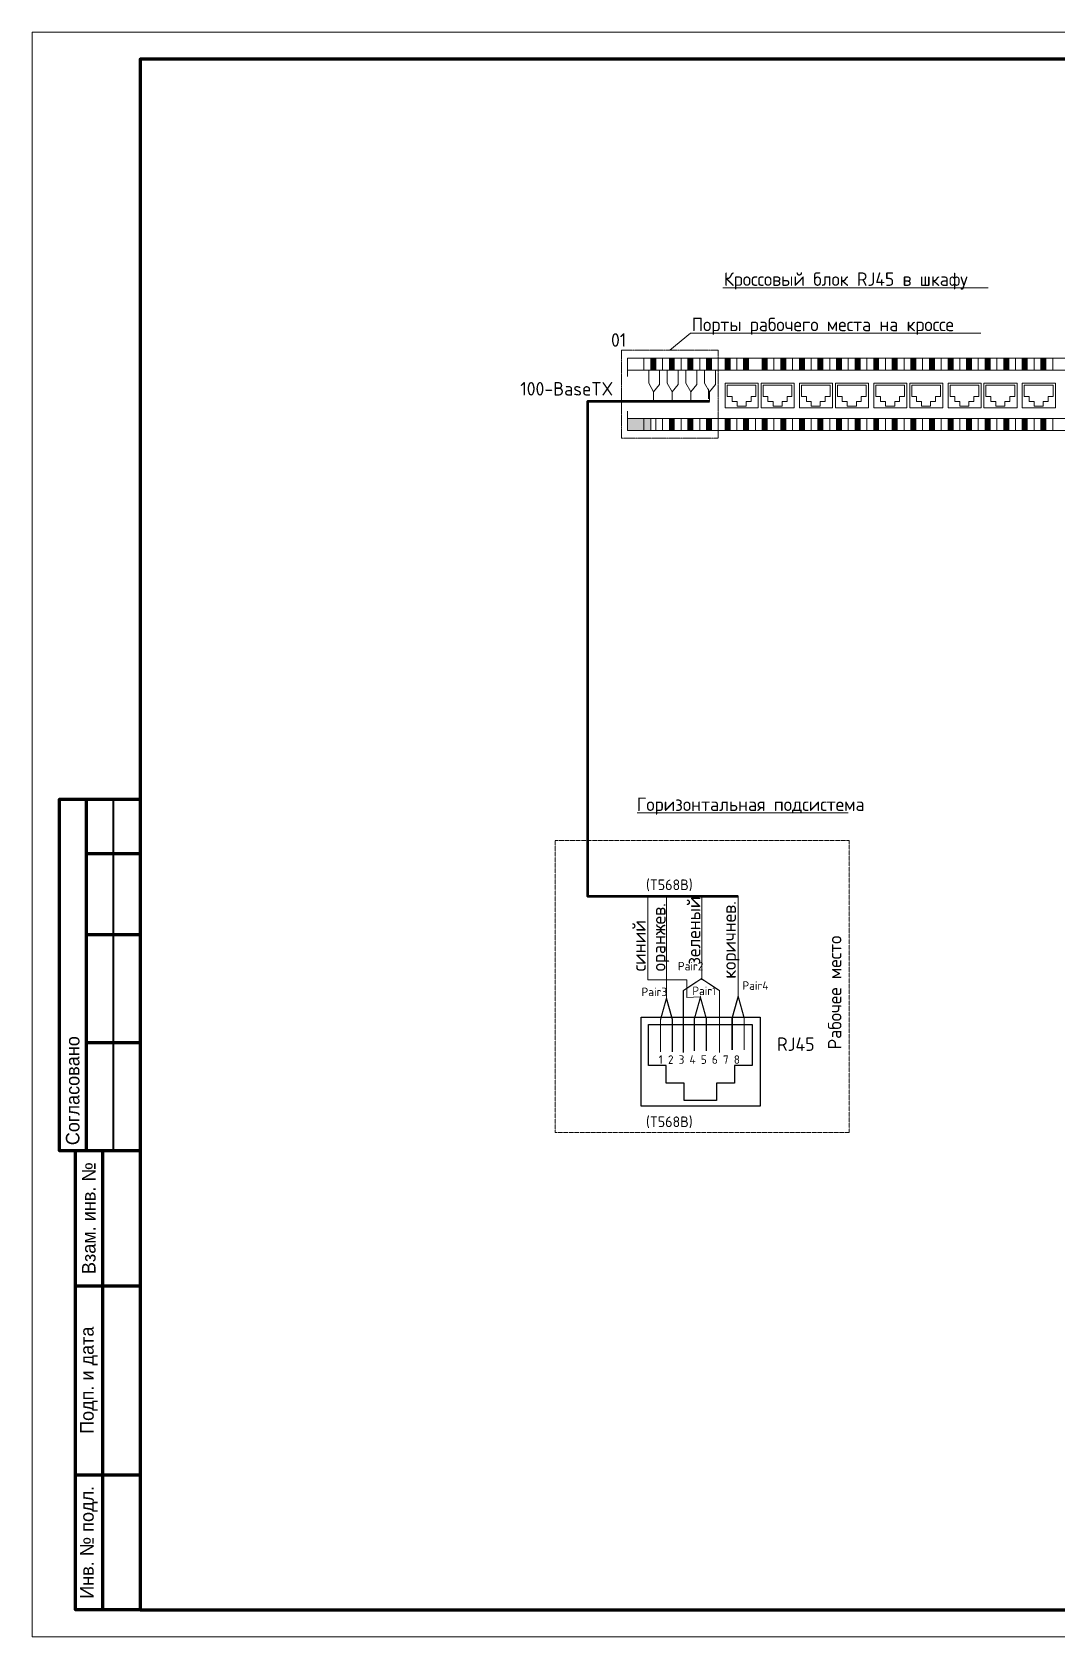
# Model space of a CAD drawing. Header units: millimetres. Extents: x -695119 to 412940, y -249585 to 622758.
# Drawn here: x -541640 to -522684, y 65372 to 95072 of the extents above; entities that cross this region are included whole.
import ezdxf
from ezdxf.enums import TextEntityAlignment as Align

# ---------------------------------------------------------------- set-up
doc = ezdxf.new("R2010")
doc.units = ezdxf.units.MM
doc.linetypes.add('PDF_IMPORT', pattern=[1, 0.8, -0.2])
doc.layers.add('__ФОРМАТ', color=7, linetype='Continuous', lineweight=40)
for name, color, linetype in [('PDF _CKC', 7, 'Continuous'), ('PDF _Оформление-Надписи', 7, 'Continuous'), ('PDF _Текст', 7, 'Continuous')]:
    doc.layers.add(name, color=color, linetype=linetype)
doc.layers.add('Границы листа', color=7, linetype='Continuous', lineweight=0, plot=False)
doc.styles.add('GOST-2.304_Type-B_italic', font='')
doc.styles.add('Mipgost_5', font='', dxfattribs={"height": 250})
doc.styles.get("Standard").update_dxf_attribs({"font": ''})
doc.styles.get('GOST-2.304_Type-B_italic').set_extended_font_data('GOST type B')
doc.styles.get('Mipgost_5').set_extended_font_data('Mipgost')
doc.styles.get('Standard').set_extended_font_data('GOST type B')

# ---------------------------------------------------------------- blocks, each defined once
blk = doc.blocks.new('*U12')
for p, q in [((5, 155), (5, 90)), ((15, 155), (15, 90))]:
    blk.add_line(p, q)
at = {"lineweight": -2}
for p, q in [((10, 155), (10, 90)), ((10, 145), (20, 145)), ((10, 130), (20, 130)), ((10, 110), (20, 110)), ((13, 90), (13, 5)), ((8, 65), (20, 65)), ((8, 30), (20, 30))]:
    blk.add_line(p, q, dxfattribs=at)
blk.add_lwpolyline([(20, 5), (415, 5), (415, 292), (20, 292)], close=True, dxfattribs=at)
for points in [[(20, 155), (5, 155), (5, 90), (8, 90)], [(20, 5), (8, 5), (8, 90), (20, 90)]]:
    blk.add_lwpolyline(points, dxfattribs=at)
at = {"layer": 'Границы листа'}
blk.add_lwpolyline([(420, 0), (0, 0), (0, 297), (420, 297)], close=True, dxfattribs=at)
at = {"lineweight": 30, "style": 'Mipgost_5'}
blk.add_text('Согласовано', height=2.5, rotation=90, dxfattribs=at).set_placement((7.5, 91), align=Align.MIDDLE_LEFT)
for s, p in [('Взам. инв. №', (10.5, 77.5)), ('Подп. и дата', (10.5, 47.5)), ('Инв. № подл.', (10.5, 17.5))]:
    blk.add_text(s, height=2.5, rotation=90, dxfattribs=at).set_placement(p, align=Align.MIDDLE)
at = {"lineweight": 13, "oblique": 10, "flags": 8}
blk.add_attdef('ФОРМАТ', (380.94, 1.12), '', height=3, dxfattribs=at)

msp = doc.modelspace()

# ---------------------------------------------------------------- hatches: boundary and pattern name
at = {"layer": 'PDF _Оформление-Надписи', "transparency": 33554559}
for points in [[(-530104.636, 89035.725), (-530197.773, 89035.725), (-530197.773, 88815.584), (-530104.636, 88815.584)], [(-529761.725, 89035.725), (-529852.744, 89035.725), (-529852.744, 88815.584), (-529761.725, 88815.584)], [(-529416.696, 89035.725), (-529509.833, 89035.725), (-529509.833, 88815.584), (-529416.696, 88815.584)], [(-529073.784, 89035.725), (-529166.921, 89035.725), (-529166.921, 88815.584), (-529073.784, 88815.584)], [(-528730.872, 89035.725), (-528821.892, 89035.725), (-528821.892, 88815.584), (-528730.872, 88815.584)], [(-528385.844, 89035.725), (-528478.98, 89035.725), (-528478.98, 88815.584), (-528385.844, 88815.584)], [(-528042.932, 89035.725), (-528136.068, 89035.725), (-528136.068, 88815.584), (-528042.932, 88815.584)], [(-527697.903, 89035.725), (-527791.04, 89035.725), (-527791.04, 88815.584), (-527697.903, 88815.584)], [(-527354.991, 89035.725), (-527448.128, 89035.725), (-527448.128, 88815.584), (-527354.991, 88815.584)], [(-527012.079, 89035.725), (-527105.216, 89035.725), (-527105.216, 88815.584), (-527012.079, 88815.584)], [(-526667.051, 89035.725), (-526760.187, 89035.725), (-526760.187, 88815.584), (-526667.051, 88815.584)], [(-526324.139, 89035.725), (-526417.275, 89035.725), (-526417.275, 88815.584), (-526324.139, 88815.584)], [(-525981.227, 89035.725), (-526072.247, 89035.725), (-526072.247, 88815.584), (-525981.227, 88815.584)], [(-525636.198, 89035.725), (-525729.335, 89035.725), (-525729.335, 88815.584), (-525636.198, 88815.584)], [(-525293.286, 89035.725), (-525386.423, 89035.725), (-525386.423, 88815.584), (-525293.286, 88815.584)], [(-524950.375, 89035.725), (-525041.394, 89035.725), (-525041.394, 88815.584), (-524950.375, 88815.584)], [(-524605.346, 89035.725), (-524698.483, 89035.725), (-524698.483, 88815.584), (-524605.346, 88815.584)], [(-524262.434, 89035.725), (-524355.571, 89035.725), (-524355.571, 88815.584), (-524262.434, 88815.584)], [(-523919.522, 89035.725), (-524010.542, 89035.725), (-524010.542, 88815.584), (-523919.522, 88815.584)], [(-523574.494, 89035.725), (-523667.63, 89035.725), (-523667.63, 88815.584), (-523574.494, 88815.584)], [(-523231.582, 89035.725), (-523324.718, 89035.725), (-523324.718, 88815.584), (-523231.582, 88815.584)], [(-522886.553, 89035.725), (-522979.69, 89035.725), (-522979.69, 88815.584), (-522886.553, 88815.584)], [(-530197.773, 87920.203), (-530627.471, 87920.203), (-530627.471, 87700.062), (-530197.773, 87700.062)], [(-529761.725, 87920.203), (-529852.744, 87920.203), (-529852.744, 87700.062), (-529761.725, 87700.062)], [(-529416.696, 87920.203), (-529509.833, 87920.203), (-529509.833, 87700.062), (-529416.696, 87700.062)], [(-529073.784, 87920.203), (-529166.921, 87920.203), (-529166.921, 87700.062), (-529073.784, 87700.062)], [(-528730.872, 87920.203), (-528821.892, 87920.203), (-528821.892, 87700.062), (-528730.872, 87700.062)], [(-528385.844, 87920.203), (-528478.98, 87920.203), (-528478.98, 87700.062), (-528385.844, 87700.062)], [(-528042.932, 87920.203), (-528136.068, 87920.203), (-528136.068, 87700.062), (-528042.932, 87700.062)], [(-527697.903, 87920.203), (-527791.04, 87920.203), (-527791.04, 87700.062), (-527697.903, 87700.062)], [(-527354.991, 87920.203), (-527448.128, 87920.203), (-527448.128, 87700.062), (-527354.991, 87700.062)], [(-527012.079, 87920.203), (-527105.216, 87920.203), (-527105.216, 87700.062), (-527012.079, 87700.062)], [(-526667.051, 87920.203), (-526760.187, 87920.203), (-526760.187, 87700.062), (-526667.051, 87700.062)], [(-526324.139, 87920.203), (-526417.275, 87920.203), (-526417.275, 87700.062), (-526324.139, 87700.062)], [(-525981.227, 87920.203), (-526072.247, 87920.203), (-526072.247, 87700.062), (-525981.227, 87700.062)], [(-525636.198, 87920.203), (-525729.335, 87920.203), (-525729.335, 87700.062), (-525636.198, 87700.062)], [(-525293.286, 87920.203), (-525386.423, 87920.203), (-525386.423, 87700.062), (-525293.286, 87700.062)], [(-524950.375, 87920.203), (-525041.394, 87920.203), (-525041.394, 87700.062), (-524950.375, 87700.062)], [(-524605.346, 87920.203), (-524698.483, 87920.203), (-524698.483, 87700.062), (-524605.346, 87700.062)], [(-524262.434, 87920.203), (-524355.571, 87920.203), (-524355.571, 87700.062), (-524262.434, 87700.062)], [(-523919.522, 87920.203), (-524010.542, 87920.203), (-524010.542, 87700.062), (-523919.522, 87700.062)], [(-523574.494, 87920.203), (-523667.63, 87920.203), (-523667.63, 87700.062), (-523574.494, 87700.062)], [(-523231.582, 87920.203), (-523324.718, 87920.203), (-523324.718, 87700.062), (-523231.582, 87700.062)], [(-522886.553, 87920.203), (-522979.69, 87920.203), (-522979.69, 87700.062), (-522886.553, 87700.062)]]:
    msp.add_hatch(color=256, dxfattribs=at).paths.add_polyline_path(points)

# ---------------------------------------------------------------- linework, layer by layer
at = {"layer": 'PDF _CKC', "lineweight": 0}
for points in [[(-529595.561, 76182.88, 23.284, 23.284, 0), (-529595.561, 77332.27, 23.284, 23.284, 0), (-529260.057, 77553.469, 23.284, 23.284, 0), (-528924.554, 77332.27, 23.284, 23.284, 0), (-528924.554, 76182.88, 0, 0, 0)], [(-530016.792, 76197.697, 23.284, 23.284, 0), (-530016.792, 76793.56, 23.284, 23.284, 0), (-529906.721, 77189.39, 25.401, 25.401, 0), (-529795.592, 76793.56, 25.401, 25.401, 0), (-529795.592, 76197.697, 0, 0, 0)], [(-529390.237, 76216.748, 23.284, 23.284, 0), (-529390.237, 76810.494, 23.284, 23.284, 0), (-529278.05, 77208.441, 23.284, 23.284, 0), (-529167.979, 76810.494, 23.284, 23.284, 0), (-529167.979, 76216.748, 0, 0, 0)], [(-528690.654, 76233.682, 25.401, 25.401, 0), (-528690.654, 76828.486, 25.401, 25.401, 0), (-528579.525, 77225.375, 23.284, 23.284, 0), (-528469.455, 76828.486, 23.284, 23.284, 0), (-528469.455, 76233.682, 0, 0, 0)]]:
    msp.add_lwpolyline(points, format="xyseb", dxfattribs=at)
at = {"layer": 'PDF _CKC', "lineweight": 25}
for points in [[(-528172.053, 75194.363), (-530373.462, 75194.363), (-530373.462, 76839.07), (-528172.053, 76839.07)], [(-529279.108, 76707.832), (-528320.225, 76707.832), (-528320.225, 75950.039), (-528646.203, 75950.039), (-528646.203, 75619.827), (-528978.531, 75619.827), (-528978.531, 75300.2), (-529579.685, 75300.2), (-529579.685, 75619.827), (-529909.896, 75619.827), (-529909.896, 75950.039), (-530235.874, 75950.039), (-530235.874, 76707.832)]]:
    msp.add_lwpolyline(points, close=True, dxfattribs=at)
at = {"layer": 'PDF _Оформление-Надписи', "lineweight": 0}
for points in [[(-528862.11, 90339.637), (-523957.624, 90339.637)], [(-529844.277, 89183.897), (-529459.031, 89499.291), (-524090.978, 89499.291)], [(-530627.471, 88701.281), (-530627.471, 88815.584)], [(-530322.661, 89035.725), (-530322.661, 88815.584)], [(-530233.758, 88815.584), (-530233.758, 88574.276), (-530144.855, 88413.404), (-530144.855, 88235.598)], [(-530144.855, 88413.404), (-530032.667, 88548.875), (-530032.667, 88815.584)], [(-529979.749, 89035.725), (-529979.749, 88815.584)], [(-529799.826, 88413.404), (-529890.846, 88574.276), (-529890.846, 88815.584)], [(-529687.639, 88815.584), (-529687.639, 88548.875), (-529799.826, 88413.404), (-529799.826, 88235.598)], [(-529634.72, 89035.725), (-529634.72, 88815.584)], [(-529456.914, 88413.404), (-529545.817, 88574.276), (-529545.817, 88815.584)], [(-529344.727, 88815.584), (-529344.727, 88548.875), (-529456.914, 88413.404), (-529456.914, 88235.598)], [(-529291.808, 89035.725), (-529291.808, 88815.584)], [(-529111.885, 88413.404), (-529202.905, 88574.276), (-529202.905, 88815.584)], [(-528999.698, 88815.584), (-528999.698, 88548.875), (-529111.885, 88413.404), (-529111.885, 88235.598)], [(-528948.896, 89035.725), (-528948.896, 88815.584)], [(-528603.868, 89035.725), (-528603.868, 88815.584)], [(-527918.044, 89035.725), (-527918.044, 88815.584)], [(-527573.015, 89035.725), (-527573.015, 88815.584)], [(-527230.104, 89035.725), (-527230.104, 88815.584)], [(-526885.075, 89035.725), (-526885.075, 88815.584)], [(-526542.163, 89035.725), (-526542.163, 88815.584)], [(-526199.251, 89035.725), (-526199.251, 88815.584)], [(-525854.223, 89035.725), (-525854.223, 88815.584)], [(-525511.311, 89035.725), (-525511.311, 88815.584)], [(-525168.399, 89035.725), (-525168.399, 88815.584)], [(-524823.37, 89035.725), (-524823.37, 88815.584)], [(-524480.458, 89035.725), (-524480.458, 88815.584)], [(-524137.546, 89035.725), (-524137.546, 88815.584)], [(-523792.518, 89035.725), (-523792.518, 88815.584)], [(-523449.606, 89035.725), (-523449.606, 88815.584)], [(-523106.694, 89035.725), (-523106.694, 88815.584)], [(-522761.665, 89035.725), (-522761.665, 88815.584)], [(-529126.703, 88286.399), (-529126.703, 88468.439)], [(-530627.471, 88055.675), (-530627.471, 87920.203)], [(-530322.661, 87920.203), (-530322.661, 87700.062)], [(-529979.749, 87920.203), (-529979.749, 87700.062)], [(-529634.72, 87920.203), (-529634.72, 87700.062)], [(-529291.808, 87920.203), (-529291.808, 87700.062)], [(-528948.896, 87920.203), (-528948.896, 87700.062)], [(-528603.868, 87920.203), (-528603.868, 87700.062)], [(-528260.956, 87920.203), (-528260.956, 87700.062)], [(-527918.044, 87920.203), (-527918.044, 87700.062)], [(-527573.015, 87920.203), (-527573.015, 87700.062)], [(-527230.104, 87920.203), (-527230.104, 87700.062)], [(-526885.075, 87920.203), (-526885.075, 87700.062)], [(-526542.163, 87920.203), (-526542.163, 87700.062)], [(-526199.251, 87920.203), (-526199.251, 87700.062)], [(-525854.223, 87920.203), (-525854.223, 87700.062)], [(-525511.311, 87920.203), (-525511.311, 87700.062)], [(-525168.399, 87920.203), (-525168.399, 87700.062)], [(-524823.37, 87920.203), (-524823.37, 87700.062)], [(-524480.458, 87920.203), (-524480.458, 87700.062)], [(-524137.546, 87920.203), (-524137.546, 87700.062)], [(-523792.518, 87920.203), (-523792.518, 87700.062)], [(-523449.606, 87920.203), (-523449.606, 87700.062)], [(-523106.694, 87920.203), (-523106.694, 87700.062)], [(-522761.665, 87920.203), (-522761.665, 87700.062)], [(-530447.548, 80621.38), (-526542.163, 80621.38)], [(-530252.808, 79080.697), (-530252.808, 77533.36), (-529528.883, 77533.36), (-529528.883, 77207.382), (-529281.225, 77215.849)], [(-529905.663, 77190.448), (-529905.663, 79080.697)], [(-529253.707, 77533.36), (-529253.707, 79080.697)], [(-528580.584, 77226.433), (-528580.584, 79082.814)]]:
    msp.add_lwpolyline(points, dxfattribs=at)
at = {"layer": 'PDF _Оформление-Надписи', "linetype": 'PDF_IMPORT', "lineweight": 0, "ltscale": 7.366255}
msp.add_lwpolyline([(-528948.896, 87554.007), (-528948.896, 89183.897), (-530739.658, 89183.897), (-530739.658, 87554.007), (-528948.896, 87554.007)], dxfattribs=at)
at = {"layer": 'PDF _Оформление-Надписи', "lineweight": 0}
for points in [[(-530627.471, 88815.584), (-521485.271, 88815.584), (-521485.271, 89035.725), (-530627.471, 89035.725)], [(-530197.773, 88815.584), (-530104.636, 88815.584), (-530104.636, 89035.725), (-530197.773, 89035.725)], [(-529852.744, 88815.584), (-529761.725, 88815.584), (-529761.725, 89035.725), (-529852.744, 89035.725)], [(-529509.833, 88815.584), (-529416.696, 88815.584), (-529416.696, 89035.725), (-529509.833, 89035.725)], [(-529166.921, 88815.584), (-529073.784, 88815.584), (-529073.784, 89035.725), (-529166.921, 89035.725)], [(-528821.892, 88815.584), (-528730.872, 88815.584), (-528730.872, 89035.725), (-528821.892, 89035.725)], [(-528478.98, 88815.584), (-528385.844, 88815.584), (-528385.844, 89035.725), (-528478.98, 89035.725)], [(-528136.068, 88815.584), (-528042.932, 88815.584), (-528042.932, 89035.725), (-528136.068, 89035.725)], [(-527791.04, 88815.584), (-527697.903, 88815.584), (-527697.903, 89035.725), (-527791.04, 89035.725)], [(-527448.128, 88815.584), (-527354.991, 88815.584), (-527354.991, 89035.725), (-527448.128, 89035.725)], [(-527105.216, 88815.584), (-527012.079, 88815.584), (-527012.079, 89035.725), (-527105.216, 89035.725)], [(-526760.187, 88815.584), (-526667.051, 88815.584), (-526667.051, 89035.725), (-526760.187, 89035.725)], [(-526417.275, 88815.584), (-526324.139, 88815.584), (-526324.139, 89035.725), (-526417.275, 89035.725)], [(-526072.247, 88815.584), (-525981.227, 88815.584), (-525981.227, 89035.725), (-526072.247, 89035.725)], [(-525729.335, 88815.584), (-525636.198, 88815.584), (-525636.198, 89035.725), (-525729.335, 89035.725)], [(-525386.423, 88815.584), (-525293.286, 88815.584), (-525293.286, 89035.725), (-525386.423, 89035.725)], [(-525041.394, 88815.584), (-524950.375, 88815.584), (-524950.375, 89035.725), (-525041.394, 89035.725)], [(-524698.483, 88815.584), (-524605.346, 88815.584), (-524605.346, 89035.725), (-524698.483, 89035.725)], [(-524355.571, 88815.584), (-524262.434, 88815.584), (-524262.434, 89035.725), (-524355.571, 89035.725)], [(-524010.542, 88815.584), (-523919.522, 88815.584), (-523919.522, 89035.725), (-524010.542, 89035.725)], [(-523667.63, 88815.584), (-523574.494, 88815.584), (-523574.494, 89035.725), (-523667.63, 89035.725)], [(-523324.718, 88815.584), (-523231.582, 88815.584), (-523231.582, 89035.725), (-523324.718, 89035.725)], [(-522979.69, 88815.584), (-522886.553, 88815.584), (-522886.553, 89035.725), (-522979.69, 89035.725)], [(-528208.037, 88117.06), (-528821.892, 88117.06), (-528821.892, 88574.276), (-528208.037, 88574.276)], [(-528208.037, 88117.06), (-528821.892, 88117.06), (-528821.892, 88574.276), (-528208.037, 88574.276)], [(-528517.081, 88538.292), (-528250.372, 88538.292), (-528250.372, 88326.618), (-528341.392, 88326.618), (-528341.392, 88235.598), (-528432.412, 88235.598), (-528432.412, 88146.695), (-528599.634, 88146.695), (-528599.634, 88235.598), (-528692.771, 88235.598), (-528692.771, 88326.618), (-528783.791, 88326.618), (-528783.791, 88538.292)], [(-528517.081, 88538.292), (-528250.372, 88538.292), (-528250.372, 88326.618), (-528341.392, 88326.618), (-528341.392, 88235.598), (-528432.412, 88235.598), (-528432.412, 88146.695), (-528599.634, 88146.695), (-528599.634, 88235.598), (-528692.771, 88235.598), (-528692.771, 88326.618), (-528783.791, 88326.618), (-528783.791, 88538.292)], [(-527543.381, 88117.06), (-528155.119, 88117.06), (-528155.119, 88574.276), (-527543.381, 88574.276)], [(-527543.381, 88117.06), (-528155.119, 88117.06), (-528155.119, 88574.276), (-527543.381, 88574.276)], [(-527850.308, 88538.292), (-527585.716, 88538.292), (-527585.716, 88326.618), (-527674.619, 88326.618), (-527674.619, 88235.598), (-527767.756, 88235.598), (-527767.756, 88146.695), (-527934.978, 88146.695), (-527934.978, 88235.598), (-528028.115, 88235.598), (-528028.115, 88326.618), (-528117.018, 88326.618), (-528117.018, 88538.292)], [(-527850.308, 88538.292), (-527585.716, 88538.292), (-527585.716, 88326.618), (-527674.619, 88326.618), (-527674.619, 88235.598), (-527767.756, 88235.598), (-527767.756, 88146.695), (-527934.978, 88146.695), (-527934.978, 88235.598), (-528028.115, 88235.598), (-528028.115, 88326.618), (-528117.018, 88326.618), (-528117.018, 88538.292)], [(-526836.39, 88117.06), (-527448.128, 88117.06), (-527448.128, 88574.276), (-526836.39, 88574.276)], [(-526836.39, 88117.06), (-527448.128, 88117.06), (-527448.128, 88574.276), (-526836.39, 88574.276)], [(-527143.317, 88538.292), (-526876.608, 88538.292), (-526876.608, 88326.618), (-526967.628, 88326.618), (-526967.628, 88235.598), (-527060.764, 88235.598), (-527060.764, 88146.695), (-527227.987, 88146.695), (-527227.987, 88235.598), (-527319.007, 88235.598), (-527319.007, 88326.618), (-527410.026, 88326.618), (-527410.026, 88538.292)], [(-527143.317, 88538.292), (-526876.608, 88538.292), (-526876.608, 88326.618), (-526967.628, 88326.618), (-526967.628, 88235.598), (-527060.764, 88235.598), (-527060.764, 88146.695), (-527227.987, 88146.695), (-527227.987, 88235.598), (-527319.007, 88235.598), (-527319.007, 88326.618), (-527410.026, 88326.618), (-527410.026, 88538.292)], [(-526169.617, 88117.06), (-526781.355, 88117.06), (-526781.355, 88574.276), (-526169.617, 88574.276)], [(-526169.617, 88117.06), (-526781.355, 88117.06), (-526781.355, 88574.276), (-526169.617, 88574.276)], [(-526478.661, 88538.292), (-526211.952, 88538.292), (-526211.952, 88326.618), (-526302.971, 88326.618), (-526302.971, 88235.598), (-526393.991, 88235.598), (-526393.991, 88146.695), (-526561.214, 88146.695), (-526561.214, 88235.598), (-526654.35, 88235.598), (-526654.35, 88326.618), (-526745.37, 88326.618), (-526745.37, 88538.292)], [(-526478.661, 88538.292), (-526211.952, 88538.292), (-526211.952, 88326.618), (-526302.971, 88326.618), (-526302.971, 88235.598), (-526393.991, 88235.598), (-526393.991, 88146.695), (-526561.214, 88146.695), (-526561.214, 88235.598), (-526654.35, 88235.598), (-526654.35, 88326.618), (-526745.37, 88326.618), (-526745.37, 88538.292)], [(-525460.509, 88117.06), (-526072.247, 88117.06), (-526072.247, 88574.276), (-525460.509, 88574.276)], [(-525460.509, 88117.06), (-526072.247, 88117.06), (-526072.247, 88574.276), (-525460.509, 88574.276)], [(-525769.553, 88538.292), (-525502.844, 88538.292), (-525502.844, 88326.618), (-525593.864, 88326.618), (-525593.864, 88235.598), (-525684.883, 88235.598), (-525684.883, 88146.695), (-525852.106, 88146.695), (-525852.106, 88235.598), (-525945.242, 88235.598), (-525945.242, 88326.618), (-526036.262, 88326.618), (-526036.262, 88538.292)], [(-525769.553, 88538.292), (-525502.844, 88538.292), (-525502.844, 88326.618), (-525593.864, 88326.618), (-525593.864, 88235.598), (-525684.883, 88235.598), (-525684.883, 88146.695), (-525852.106, 88146.695), (-525852.106, 88235.598), (-525945.242, 88235.598), (-525945.242, 88326.618), (-526036.262, 88326.618), (-526036.262, 88538.292)], [(-524795.853, 88117.06), (-525407.59, 88117.06), (-525407.59, 88574.276), (-524795.853, 88574.276)], [(-524795.853, 88117.06), (-525407.59, 88117.06), (-525407.59, 88574.276), (-524795.853, 88574.276)], [(-525102.78, 88538.292), (-524836.071, 88538.292), (-524836.071, 88326.618), (-524927.09, 88326.618), (-524927.09, 88235.598), (-525020.227, 88235.598), (-525020.227, 88146.695), (-525187.449, 88146.695), (-525187.449, 88235.598), (-525278.469, 88235.598), (-525278.469, 88326.618), (-525369.489, 88326.618), (-525369.489, 88538.292)], [(-525102.78, 88538.292), (-524836.071, 88538.292), (-524836.071, 88326.618), (-524927.09, 88326.618), (-524927.09, 88235.598), (-525020.227, 88235.598), (-525020.227, 88146.695), (-525187.449, 88146.695), (-525187.449, 88235.598), (-525278.469, 88235.598), (-525278.469, 88326.618), (-525369.489, 88326.618), (-525369.489, 88538.292)], [(-524086.745, 88117.06), (-524698.483, 88117.06), (-524698.483, 88574.276), (-524086.745, 88574.276)], [(-524086.745, 88117.06), (-524698.483, 88117.06), (-524698.483, 88574.276), (-524086.745, 88574.276)], [(-524393.672, 88538.292), (-524126.963, 88538.292), (-524126.963, 88326.618), (-524217.983, 88326.618), (-524217.983, 88235.598), (-524311.119, 88235.598), (-524311.119, 88146.695), (-524478.342, 88146.695), (-524478.342, 88235.598), (-524569.361, 88235.598), (-524569.361, 88326.618), (-524660.381, 88326.618), (-524660.381, 88538.292)], [(-524393.672, 88538.292), (-524126.963, 88538.292), (-524126.963, 88326.618), (-524217.983, 88326.618), (-524217.983, 88235.598), (-524311.119, 88235.598), (-524311.119, 88146.695), (-524478.342, 88146.695), (-524478.342, 88235.598), (-524569.361, 88235.598), (-524569.361, 88326.618), (-524660.381, 88326.618), (-524660.381, 88538.292)], [(-523419.972, 88117.06), (-524033.826, 88117.06), (-524033.826, 88574.276), (-523419.972, 88574.276)], [(-523419.972, 88117.06), (-524033.826, 88117.06), (-524033.826, 88574.276), (-523419.972, 88574.276)], [(-523729.016, 88538.292), (-523462.306, 88538.292), (-523462.306, 88326.618), (-523553.326, 88326.618), (-523553.326, 88235.598), (-523644.346, 88235.598), (-523644.346, 88146.695), (-523811.568, 88146.695), (-523811.568, 88235.598), (-523904.705, 88235.598), (-523904.705, 88326.618), (-523995.725, 88326.618), (-523995.725, 88538.292)], [(-523729.016, 88538.292), (-523462.306, 88538.292), (-523462.306, 88326.618), (-523553.326, 88326.618), (-523553.326, 88235.598), (-523644.346, 88235.598), (-523644.346, 88146.695), (-523811.568, 88146.695), (-523811.568, 88235.598), (-523904.705, 88235.598), (-523904.705, 88326.618), (-523995.725, 88326.618), (-523995.725, 88538.292)], [(-522710.864, 88117.06), (-523324.718, 88117.06), (-523324.718, 88574.276), (-522710.864, 88574.276)], [(-522710.864, 88117.06), (-523324.718, 88117.06), (-523324.718, 88574.276), (-522710.864, 88574.276)], [(-523019.908, 88538.292), (-522753.198, 88538.292), (-522753.198, 88326.618), (-522844.218, 88326.618), (-522844.218, 88235.598), (-522935.238, 88235.598), (-522935.238, 88146.695), (-523102.461, 88146.695), (-523102.461, 88235.598), (-523195.597, 88235.598), (-523195.597, 88326.618), (-523286.617, 88326.618), (-523286.617, 88538.292)], [(-523019.908, 88538.292), (-522753.198, 88538.292), (-522753.198, 88326.618), (-522844.218, 88326.618), (-522844.218, 88235.598), (-522935.238, 88235.598), (-522935.238, 88146.695), (-523102.461, 88146.695), (-523102.461, 88235.598), (-523195.597, 88235.598), (-523195.597, 88326.618), (-523286.617, 88326.618), (-523286.617, 88538.292)], [(-530627.471, 87700.062), (-521485.271, 87700.062), (-521485.271, 87920.203), (-530627.471, 87920.203)], [(-530197.773, 87700.062), (-530104.636, 87700.062), (-530104.636, 87920.203), (-530197.773, 87920.203)], [(-529852.744, 87700.062), (-529761.725, 87700.062), (-529761.725, 87920.203), (-529852.744, 87920.203)], [(-529509.833, 87700.062), (-529416.696, 87700.062), (-529416.696, 87920.203), (-529509.833, 87920.203)], [(-529166.921, 87700.062), (-529073.784, 87700.062), (-529073.784, 87920.203), (-529166.921, 87920.203)], [(-528821.892, 87700.062), (-528730.872, 87700.062), (-528730.872, 87920.203), (-528821.892, 87920.203)], [(-528478.98, 87700.062), (-528385.844, 87700.062), (-528385.844, 87920.203), (-528478.98, 87920.203)], [(-528136.068, 87700.062), (-528042.932, 87700.062), (-528042.932, 87920.203), (-528136.068, 87920.203)], [(-527791.04, 87700.062), (-527697.903, 87700.062), (-527697.903, 87920.203), (-527791.04, 87920.203)], [(-527448.128, 87700.062), (-527354.991, 87700.062), (-527354.991, 87920.203), (-527448.128, 87920.203)], [(-527105.216, 87700.062), (-527012.079, 87700.062), (-527012.079, 87920.203), (-527105.216, 87920.203)], [(-526760.187, 87700.062), (-526667.051, 87700.062), (-526667.051, 87920.203), (-526760.187, 87920.203)], [(-526417.275, 87700.062), (-526324.139, 87700.062), (-526324.139, 87920.203), (-526417.275, 87920.203)], [(-526072.247, 87700.062), (-525981.227, 87700.062), (-525981.227, 87920.203), (-526072.247, 87920.203)], [(-525729.335, 87700.062), (-525636.198, 87700.062), (-525636.198, 87920.203), (-525729.335, 87920.203)], [(-525386.423, 87700.062), (-525293.286, 87700.062), (-525293.286, 87920.203), (-525386.423, 87920.203)], [(-525041.394, 87700.062), (-524950.375, 87700.062), (-524950.375, 87920.203), (-525041.394, 87920.203)], [(-524698.483, 87700.062), (-524605.346, 87700.062), (-524605.346, 87920.203), (-524698.483, 87920.203)], [(-524355.571, 87700.062), (-524262.434, 87700.062), (-524262.434, 87920.203), (-524355.571, 87920.203)], [(-524010.542, 87700.062), (-523919.522, 87700.062), (-523919.522, 87920.203), (-524010.542, 87920.203)], [(-523667.63, 87700.062), (-523574.494, 87700.062), (-523574.494, 87920.203), (-523667.63, 87920.203)], [(-523324.718, 87700.062), (-523231.582, 87700.062), (-523231.582, 87920.203), (-523324.718, 87920.203)], [(-522979.69, 87700.062), (-522886.553, 87700.062), (-522886.553, 87920.203), (-522979.69, 87920.203)]]:
    msp.add_lwpolyline(points, close=True, dxfattribs=at)
at = {"layer": 'PDF _Оформление-Надписи', "lineweight": 50}
msp.add_lwpolyline([(-529111.885, 88235.598), (-531368.33, 88235.598), (-531368.33, 79080.697), (-528580.584, 79080.697)], dxfattribs=at)
at = {"layer": 'PDF _Оформление-Надписи', "linetype": 'PDF_IMPORT', "lineweight": 0, "ltscale": 6.561894}
msp.add_lwpolyline([(-531965.251, 74707.512), (-531965.251, 80111.508), (-526525.229, 80111.508), (-526525.229, 74707.512), (-531965.251, 74707.512)], dxfattribs=at)

# ---------------------------------------------------------------- block references
at = {"layer": '__ФОРМАТ', "lineweight": 60, "xscale": 99.9999999999996, "yscale": 99.9999999999996, "zscale": 99.9999999999996}
msp.add_blockref('*U12', (-541640.136, 65372.066), dxfattribs=at)

# ---------------------------------------------------------------- texts
at = {"layer": 'PDF _Текст', "attachment_point": 7, "style": 'GOST-2.304_Type-B_italic'}
for s, insert, char_height in [('Кроссовый блок RJ45 в шкафу', (-528843.059, 90307.007), 249.99936), ('Порты рабочего места на кроссе', (-529439.98, 89468.778), 249.99936), ('01', (-530932.282, 89249.516), 249.9994), ('100-BaseTX', (-532610.857, 88345.668), 249.9994), ('Горизонтальная подсистема', (-530456.015, 80588.75), 249.99936), ('(T568B)', (-530284.559, 79173.209), 196.8501), ('Pair2', (-529693.989, 77706.933), 157.479), ('Pair3', (-530367.112, 77230.666), 157.479), ('Pair1', (-529427.28, 77249.717), 157.479), ('Pair4', (-528500.148, 77347.087), 157.479), ('RJ45', (-527860.892, 76216.748), 249.9994), ('1 2 3 4 5 6 7 8', (-530049.601, 75977.556), 157.47901), ('(T568B)', (-530284.559, 74787.323), 196.8501)]:
    msp.add_mtext(s, dxfattribs=dict(at, insert=insert, char_height=char_height))
at = {"layer": 'PDF _Текст', "attachment_point": 7, "rotation": 90, "style": 'GOST-2.304_Type-B_italic'}
for s, insert, char_height in [('зеленый', (-529279.108, 77812.77), 249.9994), ('оранжев.', (-529856.099, 77689.999), 249.9994), ('коричнев.', (-528554.304, 77552.411), 249.9994), ('синий', (-530288.793, 77689.999), 249.9994), ('Рабочее место', (-526669.167, 76244.297), 249.99936)]:
    msp.add_mtext(s, dxfattribs=dict(at, insert=insert, char_height=char_height))

doc.saveas('drawing.dxf')
